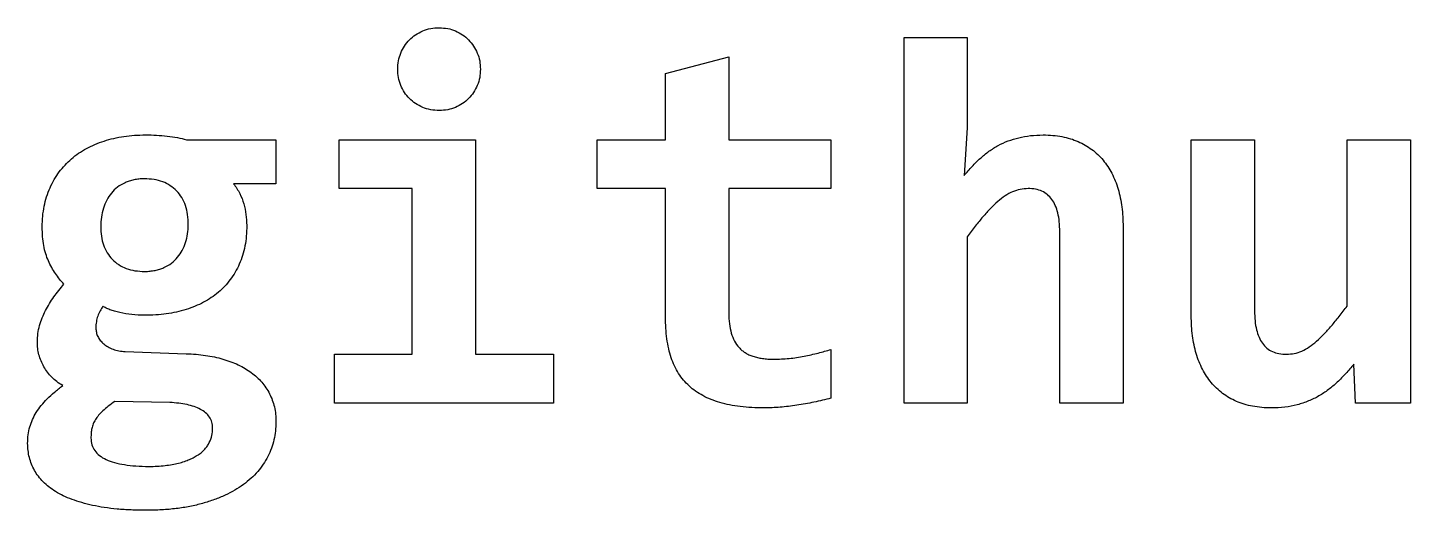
# Model space of a CAD drawing. Extents: x 0 to 260, y 0 to 99.
# Drawn here: x 67.86 to 80.93, y 24.51 to 29.06 of the extents above; entities that cross this region are included whole.
import ezdxf

# ---------------------------------------------------------------- set-up
doc = ezdxf.new("R2010")
doc.units = 0
doc.layers.get('0').update_dxf_attribs({"linetype": 'CONTINUOUS'})

msp = doc.modelspace()

# ---------------------------------------------------------------- linework, layer by layer
at = {"color": 7}
for points in [[(76.743952, 27.090973), (76.743952, 25.520724), (76.145758, 25.520724), (76.145758, 28.971817), (76.743946, 28.971817), (76.743946, 28.119832), (76.714469, 27.669035)], [(73.891053, 26.335403), (73.89105, 27.545422), (73.246848, 27.545422), (73.246848, 28.005558), (73.89105, 28.005558), (73.89105, 28.631086), (74.489239, 28.787826), (74.489239, 28.005558), (75.455542, 28.005558), (75.455542, 27.545422), (74.489239, 27.545422), (74.489239, 26.368449)], [(69.365114, 28.005426), (70.209889, 28.005532)], [(70.209889, 28.005532), (70.209889, 27.591406), (69.810138, 27.591406)], [(77.552796, 28.047601), (77.552796, 28.047839)], [(78.860631, 26.34416), (78.860624, 28.005638), (79.458812, 28.005638), (79.458812, 26.390833)], [(80.333077, 26.436764), (80.333077, 28.005532), (80.931266, 28.005532), (80.931266, 25.520751), (80.412884, 25.520751), (80.398517, 25.887437)], [(78.216424, 27.183789), (78.216416, 25.520751), (77.618228, 25.520751), (77.618228, 27.137725)], [(68.785621, 26.007478), (69.360084, 25.985782)], [(75.455539, 26.026925), (75.455539, 25.566762)], [(75.060106, 25.941544), (75.060104, 25.94202)], [(79.834118, 25.989169), (79.834108, 25.988851)], [(69.206189, 25.52591), (68.687815, 25.535964)], [(69.604543, 25.340543), (69.604504, 25.340305)]]:
    msp.add_lwpolyline(points, dxfattribs=at)
for points in [[(72.135301, 28.593013)], [(71.498293, 27.545395), (70.808077, 27.545395), (70.808077, 28.005532), (72.096482, 28.005532), (72.096482, 25.980914), (72.832714, 25.980914), (72.832714, 25.520751), (70.762061, 25.520751), (70.762061, 25.980914), (71.498293, 25.980914)], [(69.374427, 27.299518)]]:
    msp.add_lwpolyline(points, close=True, dxfattribs=at)
for points in [[(71.52993, 28.997032), (71.55099, 29.011055), (71.573409, 29.023225), (71.596795, 29.032988)], [(71.596795, 29.032988), (71.62111, 29.043307), (71.646447, 29.051245), (71.672286, 29.056007)], [(71.672286, 29.056007), (71.698779, 29.06077), (71.725795, 29.062357), (71.752815, 29.063945)], [(71.752815, 29.063945), (71.779866, 29.061299), (71.806917, 29.061034), (71.833343, 29.056007)], [(71.833343, 29.056007), (71.858452, 29.051245), (71.882987, 29.043043), (71.906678, 29.032988)], [(71.906678, 29.032988), (71.930067, 29.022934), (71.952649, 29.011293), (71.973543, 28.997032)], [(71.389729, 28.823756), (71.399466, 28.847039), (71.411187, 28.869502), (71.424959, 28.890616)], [(71.424959, 28.890616), (71.438585, 28.911518), (71.454211, 28.931097), (71.471692, 28.948851)], [(71.471692, 28.948851), (71.489393, 28.966843), (71.508975, 28.983009), (71.52993, 28.997032)], [(71.973543, 28.997032), (71.994048, 28.983009), (72.012926, 28.966657), (72.030341, 28.948851)], [(72.030341, 28.948851), (72.04791, 28.930859), (72.063975, 28.911518), (72.077794, 28.890616)], [(72.077794, 28.890616), (72.091685, 28.869714), (72.103327, 28.847119), (72.113024, 28.823756)], [(71.360255, 28.67133), (71.361578, 28.697894), (71.362636, 28.724431), (71.367452, 28.750413)], [(71.367452, 28.750413), (71.372029, 28.775549), (71.379861, 28.800102), (71.389729, 28.823756)], [(72.113024, 28.823756), (72.122866, 28.799943), (72.130724, 28.775522), (72.135301, 28.750413)], [(72.135301, 28.750413), (72.140038, 28.724484), (72.141281, 28.697894), (72.142498, 28.671356)], [(71.367452, 28.592933), (71.362742, 28.618598), (71.361498, 28.645003), (71.360255, 28.67133)], [(72.142498, 28.671356), (72.141175, 28.645162), (72.140117, 28.618783), (72.135301, 28.593013)], [(71.389729, 28.519617), (71.379861, 28.543165), (71.372029, 28.567851), (71.367452, 28.592933)], [(71.424959, 28.452731), (71.411147, 28.473897), (71.399453, 28.496281), (71.389729, 28.519617)], [(72.113024, 28.519617), (72.10334, 28.496334), (72.091725, 28.473739), (72.077794, 28.452731)], [(72.135301, 28.592933), (72.130724, 28.567798), (72.12284, 28.543298), (72.113024, 28.519617)], [(71.471692, 28.395237), (71.454097, 28.412699), (71.438505, 28.43204), (71.424959, 28.452731)], [(71.52993, 28.348485), (71.509186, 28.362243), (71.489419, 28.377721), (71.471692, 28.395237)], [(72.030341, 28.395237), (72.012905, 28.378039), (71.993839, 28.362296), (71.973543, 28.348485)], [(72.077794, 28.452731), (72.064036, 28.432093), (72.048026, 28.412752), (72.030341, 28.395237)], [(71.596795, 28.311814), (71.573353, 28.321868), (71.551125, 28.334303), (71.52993, 28.348485)], [(71.672286, 28.289589), (71.646436, 28.294087), (71.620981, 28.301495), (71.596795, 28.311814)], [(71.752815, 28.281651), (71.725832, 28.284297), (71.698855, 28.284826), (71.672286, 28.289589)], [(71.833343, 28.289589), (71.806837, 28.284826), (71.779826, 28.283239), (71.752815, 28.281651)], [(71.906678, 28.311814), (71.883103, 28.30176), (71.858452, 28.294087), (71.833343, 28.289589)], [(71.973543, 28.348485), (71.952509, 28.334197), (71.930128, 28.321815), (71.906678, 28.311814)], [(68.499442, 27.962405), (68.527671, 27.974311), (68.556524, 27.98463), (68.58572, 27.994049)], [(68.58572, 27.994049), (68.615814, 28.003574), (68.646268, 28.012041), (68.677031, 28.019184)], [(68.677031, 28.019184), (68.708632, 28.026593), (68.740554, 28.032414), (68.772654, 28.037176)], [(68.772654, 28.037176), (68.805817, 28.042203), (68.839162, 28.045907), (68.872592, 28.048024)], [(68.872592, 28.048024), (68.907046, 28.05067), (68.941585, 28.050934), (68.976137, 28.051728)], [(68.976137, 28.051728), (69.011398, 28.051649), (69.046651, 28.051649), (69.081838, 28.048818)], [(69.081838, 28.048818), (69.115681, 28.046172), (69.149465, 28.04432), (69.183213, 28.04088)], [(69.183213, 28.04088), (69.215273, 28.037441), (69.2473, 28.033472), (69.278839, 28.027122)], [(69.278839, 28.027122), (69.307874, 28.021301), (69.336494, 28.013364), (69.365114, 28.005426)], [(77.035851, 27.951583), (77.066029, 27.967988), (77.097247, 27.982487), (77.129317, 27.994737)], [(77.129317, 27.994737), (77.16212, 28.007172), (77.195815, 28.017491), (77.229975, 28.02564)], [(77.229975, 28.02564), (77.266213, 28.034372), (77.302974, 28.040986), (77.339978, 28.044955)], [(77.339978, 28.044955), (77.38005, 28.049188), (77.420407, 28.050247), (77.460766, 28.051305)], [(77.460766, 28.051305), (77.491495, 28.051411), (77.522223, 28.051411), (77.552796, 28.047601)], [(77.552796, 28.047839), (77.581482, 28.045193), (77.610031, 28.04096), (77.638352, 28.035668)], [(77.638352, 28.035668), (77.66527, 28.030376), (77.691985, 28.024291), (77.718161, 28.016353)], [(77.718161, 28.016353), (77.743111, 28.008681), (77.76755, 27.99942), (77.791495, 27.989022)], [(77.791495, 27.989022), (77.81462, 27.978968), (77.83726, 27.967855), (77.859078, 27.955235)], [(68.27728, 27.825801), (68.298949, 27.844321), (68.321407, 27.862048), (68.344862, 27.878294)], [(68.344862, 27.878294), (68.368648, 27.894698), (68.393477, 27.909753), (68.418919, 27.923564)], [(68.418919, 27.923564), (68.445113, 27.937852), (68.471984, 27.950816), (68.499442, 27.962405)], [(76.86761, 27.830801), (76.893486, 27.854349), (76.920505, 27.876521), (76.948856, 27.896947)], [(76.948856, 27.896947), (76.976653, 27.917055), (77.005733, 27.935232), (77.035851, 27.951583)], [(77.859078, 27.955235), (77.880509, 27.942799), (77.901125, 27.929041), (77.920911, 27.914251)], [(77.920911, 27.914251), (77.940225, 27.899699), (77.958762, 27.884168), (77.976272, 27.867525)], [(77.976272, 27.867525), (77.994105, 27.850592), (78.010874, 27.832521), (78.026601, 27.813603)], [(68.162244, 27.702134), (68.179072, 27.724888), (68.196915, 27.746875), (68.216166, 27.767566)], [(68.216166, 27.767566), (68.235348, 27.788203), (68.255915, 27.807438), (68.27728, 27.825801)], [(76.714469, 27.669035), (76.739552, 27.697848), (76.764608, 27.726688), (76.79068, 27.754601)], [(76.79068, 27.754601), (76.815312, 27.781059), (76.840861, 27.806539), (76.86761, 27.830801)], [(78.026601, 27.813603), (78.042476, 27.794553), (78.057293, 27.774524), (78.071176, 27.753913)], [(78.071176, 27.753913), (78.085251, 27.733011), (78.098354, 27.711501), (78.110001, 27.689223)], [(68.074529, 27.552592), (68.086568, 27.579394), (68.099877, 27.605641), (68.114791, 27.630961)], [(68.114791, 27.630961), (68.129264, 27.655568), (68.14525, 27.679195), (68.162244, 27.702134)], [(68.783438, 27.600455), (68.758303, 27.588813), (68.734268, 27.57479), (68.71226, 27.558042)], [(68.823702, 27.61633), (68.809997, 27.611832), (68.796564, 27.60654), (68.783438, 27.600455)], [(68.86756, 27.627707), (68.852743, 27.624532), (68.838069, 27.620828), (68.823702, 27.61633)], [(68.915013, 27.634851), (68.899085, 27.632205), (68.883242, 27.630882), (68.86756, 27.627707)], [(68.965334, 27.637497), (68.948533, 27.637444), (68.931726, 27.637444), (68.915013, 27.634851)], [(69.058078, 27.630353), (69.027445, 27.635115), (68.996388, 27.636438), (68.965334, 27.637497)], [(69.140041, 27.608657), (69.113543, 27.618711), (69.085987, 27.625855), (69.058078, 27.630353)], [(69.211219, 27.572727), (69.188968, 27.587279), (69.164973, 27.599238), (69.140041, 27.608657)], [(69.810138, 27.591406), (69.83059, 27.561191), (69.851066, 27.530975), (69.867656, 27.49867)], [(78.110001, 27.689223), (78.122171, 27.665939), (78.132755, 27.641809), (78.142357, 27.617309)], [(78.142357, 27.617309), (78.152278, 27.591909), (78.161168, 27.566377), (78.168958, 27.540394)], [(68.019896, 27.379316), (68.025902, 27.409399), (68.032992, 27.439244), (68.042174, 27.468454)], [(68.042174, 27.468454), (68.051169, 27.497109), (68.062202, 27.525154), (68.074529, 27.552592)], [(68.654742, 27.502691), (68.637862, 27.482318), (68.623294, 27.459961), (68.610885, 27.436546)], [(68.71226, 27.558042), (68.691067, 27.541903), (68.671726, 27.523223), (68.654742, 27.502691)], [(69.271613, 27.522376), (69.25341, 27.541426), (69.233158, 27.558333), (69.211219, 27.572727)], [(69.319786, 27.459829), (69.306133, 27.482318), (69.289904, 27.503379), (69.271613, 27.522376)], [(69.354295, 27.385058), (69.345405, 27.411251), (69.334002, 27.436334), (69.319786, 27.459829)], [(69.867656, 27.49867), (69.88361, 27.467581), (69.895977, 27.434588), (69.905761, 27.40088)], [(77.101282, 27.476365), (77.07702, 27.460226), (77.05407, 27.442366), (77.03226, 27.423158)], [(77.172463, 27.515206), (77.147566, 27.504623), (77.123854, 27.491394), (77.101282, 27.476365)], [(77.244358, 27.537431), (77.219725, 27.532669), (77.195579, 27.524996), (77.172463, 27.515206)], [(77.31842, 27.545369), (77.293576, 27.542723), (77.268729, 27.542194), (77.244358, 27.537431)], [(77.388881, 27.539019), (77.365651, 27.543252), (77.34204, 27.54431), (77.31842, 27.545369)], [(77.449275, 27.520233), (77.430066, 27.528964), (77.40963, 27.53505), (77.388881, 27.539019)], [(77.501041, 27.487875), (77.485245, 27.500839), (77.467825, 27.511687), (77.449275, 27.520233)], [(77.543462, 27.443292), (77.531264, 27.459697), (77.516971, 27.474857), (77.501041, 27.487875)], [(77.575815, 27.386513), (77.566978, 27.406357), (77.556421, 27.425751), (77.543462, 27.443292)], [(78.168958, 27.540394), (78.177054, 27.513381), (78.183933, 27.485996), (78.189807, 27.458427)], [(78.189807, 27.458427), (78.195945, 27.42964), (78.200999, 27.400615), (78.204915, 27.371432)], [(68.005529, 27.283696), (68.008439, 27.315763), (68.013572, 27.347672), (68.019896, 27.379316)], [(68.578532, 27.35889), (68.569906, 27.331691), (68.563636, 27.303725), (68.559826, 27.275494)], [(68.610885, 27.436546), (68.597735, 27.411675), (68.587019, 27.385666), (68.578532, 27.35889)], [(69.37443, 27.299518), (69.370382, 27.328516), (69.363767, 27.357276), (69.354295, 27.385058)], [(69.905761, 27.40088), (69.915286, 27.368098), (69.92235, 27.334681), (69.92661, 27.300947)], [(76.963238, 27.356297), (76.938897, 27.331162), (76.914984, 27.305736), (76.89206, 27.279383)], [(77.03226, 27.423158), (77.008209, 27.401991), (76.985551, 27.379316), (76.963238, 27.356297)], [(77.599548, 27.316054), (77.593621, 27.340131), (77.585869, 27.363785), (77.575815, 27.386513)], [(77.6132, 27.233372), (77.610502, 27.26118), (77.606215, 27.288882), (77.599548, 27.316054)], [(78.204915, 27.371432), (78.208989, 27.34111), (78.21182, 27.310657), (78.21354, 27.280124)], [(68.001216, 27.183022), (68.001745, 27.21665), (68.002539, 27.250279), (68.005529, 27.283696)], [(68.004788, 27.091), (68.002407, 27.121612), (68.001851, 27.15233), (68.001216, 27.183022)], [(68.559826, 27.275494), (68.55591, 27.246442), (68.55464, 27.2171), (68.553343, 27.18797)], [(68.553343, 27.18797), (68.554666, 27.157119), (68.556095, 27.126083), (68.56054, 27.095392)], [(69.381624, 27.202733), (69.380301, 27.234907), (69.378925, 27.267371), (69.374427, 27.299518)], [(69.375142, 27.118199), (69.379137, 27.146245), (69.38038, 27.174635), (69.381624, 27.202733)], [(69.92661, 27.300947), (69.930923, 27.266895), (69.932352, 27.232499), (69.933807, 27.198129)], [(69.933807, 27.198129), (69.933013, 27.164527), (69.932219, 27.130952), (69.929494, 27.097482)], [(76.819445, 27.190218), (76.793939, 27.157384), (76.768947, 27.124205), (76.743952, 27.090973)], [(76.89206, 27.279383), (76.866898, 27.250464), (76.842964, 27.220487), (76.819445, 27.190218)], [(77.618228, 27.137725), (77.617169, 27.16966), (77.616375, 27.201569), (77.6132, 27.233372)], [(78.21354, 27.280124), (78.215392, 27.24803), (78.215921, 27.215909), (78.216424, 27.183789)], [(68.015583, 27.006889), (68.010397, 27.034696), (68.006905, 27.062822), (68.004788, 27.091)], [(68.56054, 27.095392), (68.564588, 27.06732), (68.571176, 27.039512), (68.580675, 27.01271)], [(69.355721, 27.036231), (69.364532, 27.062954), (69.371173, 27.090418), (69.375142, 27.118199)], [(69.929494, 27.097482), (69.926848, 27.065891), (69.922615, 27.034405), (69.916556, 27.00329)], [(68.034289, 26.930662), (68.026616, 26.955798), (68.020398, 26.981145), (68.015583, 27.006889)], [(68.059451, 26.862373), (68.049767, 26.884598), (68.041406, 26.907458), (68.034289, 26.930662)], [(68.580675, 27.01271), (68.589644, 26.98731), (68.601153, 26.962994), (68.615184, 26.940108)], [(68.615184, 26.940108), (68.628943, 26.917618), (68.645117, 26.89661), (68.663357, 26.877534)], [(69.279508, 26.896743), (69.296521, 26.917116), (69.311478, 26.93897), (69.324085, 26.962174)], [(69.324085, 26.962174), (69.336917, 26.985722), (69.347289, 27.010672), (69.355721, 27.036231)], [(69.916556, 27.00329), (69.910735, 26.973419), (69.903327, 26.943891), (69.894278, 26.91484)], [(68.090367, 26.80054), (68.079017, 26.820648), (68.068645, 26.841233), (68.059451, 26.862373)], [(68.125597, 26.743734), (68.113214, 26.762255), (68.101334, 26.781146), (68.090367, 26.80054)], [(68.663357, 26.877534), (68.681507, 26.858484), (68.701743, 26.841471), (68.723751, 26.82721)], [(68.723751, 26.82721), (68.745976, 26.812923), (68.77004, 26.801281), (68.794929, 26.791994)], [(68.794929, 26.791994), (68.821491, 26.782205), (68.849002, 26.774796), (68.876892, 26.770298)], [(69.111267, 26.783792), (69.124999, 26.788025), (69.138414, 26.793582), (69.151532, 26.799667)], [(69.151532, 26.799667), (69.176667, 26.811309), (69.200747, 26.825332), (69.22271, 26.842106)], [(69.22271, 26.842106), (69.243612, 26.857981), (69.262572, 26.876581), (69.279508, 26.896743)], [(69.863364, 26.832158), (69.851881, 26.805964), (69.838917, 26.780591), (69.824539, 26.755958)], [(69.894278, 26.91484), (69.88552, 26.886741), (69.875228, 26.859119), (69.863364, 26.832158)], [(68.163702, 26.691241), (68.150049, 26.707909), (68.137588, 26.725742), (68.125597, 26.743734)], [(68.206123, 26.643801), (68.191597, 26.659411), (68.177087, 26.67481), (68.163702, 26.691241)], [(68.876892, 26.770298), (68.907504, 26.765536), (68.938574, 26.764213), (68.969636, 26.763155)], [(68.969636, 26.763155), (68.986437, 26.763207), (69.003254, 26.763207), (69.01996, 26.7658)], [(69.01996, 26.7658), (69.035861, 26.768446), (69.051689, 26.769769), (69.06741, 26.772944)], [(69.06741, 26.772944), (69.0822, 26.775855), (69.096922, 26.779294), (69.111267, 26.783792)], [(69.778523, 26.686214), (69.762224, 26.664253), (69.744796, 26.642928), (69.726037, 26.622952)], [(69.824539, 26.755958), (69.81049, 26.731881), (69.795091, 26.708624), (69.778523, 26.686214)], [(68.111214, 26.522304), (68.126136, 26.543206), (68.142003, 26.563315), (68.157947, 26.583397)], [(68.157947, 26.583397), (68.173955, 26.603505), (68.190039, 26.623693), (68.206123, 26.643801)], [(69.665644, 26.566146), (69.644239, 26.548154), (69.621897, 26.531459), (69.598781, 26.515822)], [(69.726037, 26.622952), (69.70712, 26.602843), (69.686845, 26.583899), (69.665644, 26.566146)], [(68.032127, 26.393584), (68.043584, 26.415809), (68.05631, 26.437638), (68.069513, 26.459016)], [(68.069513, 26.459016), (68.082795, 26.480447), (68.09653, 26.501746), (68.111214, 26.522304)], [(68.572785, 26.434357), (68.564133, 26.419805), (68.555508, 26.405464), (68.547623, 26.390568)], [(68.603701, 26.417953), (68.593224, 26.423244), (68.583011, 26.428801), (68.572785, 26.434357)], [(68.640367, 26.402078), (68.627905, 26.40684), (68.615629, 26.411867), (68.603701, 26.417953)], [(68.684225, 26.38779), (68.669461, 26.392023), (68.654782, 26.396786), (68.640367, 26.402078)], [(69.360799, 26.403665), (69.33075, 26.394405), (69.300228, 26.386732), (69.269488, 26.379853)], [(69.446357, 26.434568), (69.418311, 26.422927), (69.389773, 26.412608), (69.360799, 26.403665)], [(69.526163, 26.471954), (69.500234, 26.458196), (69.473527, 26.44576), (69.446357, 26.434568)], [(69.598781, 26.515822), (69.575339, 26.499947), (69.551119, 26.485289), (69.526163, 26.471954)], [(80.257584, 26.337572), (80.283196, 26.370275), (80.308143, 26.403533), (80.333077, 26.436764)], [(67.976049, 26.253382), (67.983087, 26.277723), (67.991739, 26.301721), (68.001211, 26.325296)], [(68.001211, 26.325296), (68.010551, 26.348579), (68.020711, 26.371359), (68.032127, 26.393584)], [(68.512407, 26.288466), (68.509338, 26.268357), (68.508359, 26.248275), (68.50738, 26.228061)], [(68.526059, 26.342388), (68.519815, 26.324925), (68.515211, 26.306801), (68.512407, 26.288466)], [(68.547623, 26.390568), (68.539394, 26.374958), (68.531986, 26.358977), (68.526059, 26.342388)], [(68.734554, 26.374032), (68.717647, 26.378001), (68.700896, 26.382763), (68.684225, 26.38779)], [(68.846713, 26.355246), (68.808981, 26.358951), (68.77141, 26.365036), (68.734554, 26.374032)], [(68.968228, 26.348896), (68.927657, 26.348976), (68.887091, 26.351542), (68.846713, 26.355246)], [(69.073207, 26.352601), (69.038258, 26.349955), (69.003249, 26.34969), (68.968228, 26.348896)], [(69.173865, 26.362655), (69.14047, 26.357892), (69.106867, 26.354717), (69.073207, 26.352601)], [(69.269488, 26.379853), (69.237828, 26.372973), (69.205943, 26.367153), (69.173865, 26.362655)], [(73.894651, 26.226844), (73.892534, 26.262986), (73.891741, 26.299208), (73.891053, 26.335403)], [(74.489239, 26.368449), (74.490561, 26.334847), (74.49162, 26.301218), (74.495721, 26.267802)], [(74.495721, 26.267802), (74.49924, 26.238142), (74.504928, 26.208641), (74.513686, 26.180092)], [(78.863515, 26.247905), (78.861399, 26.279972), (78.861134, 26.312093), (78.860631, 26.34416)], [(79.458812, 26.390833), (79.45987, 26.359162), (79.460929, 26.327465), (79.463839, 26.295927)], [(79.463839, 26.295927), (79.466511, 26.268093), (79.470798, 26.240364), (79.477492, 26.213244)], [(80.184966, 26.249122), (80.209969, 26.277962), (80.234065, 26.307542), (80.257584, 26.337572)], [(67.9552, 26.096669), (67.955993, 26.123815), (67.956787, 26.150988), (67.960227, 26.177896)], [(67.960227, 26.177896), (67.963428, 26.203296), (67.968905, 26.22867), (67.976049, 26.253382)], [(68.50738, 26.228061), (68.508438, 26.214832), (68.509761, 26.201523), (68.512407, 26.188532)], [(68.512407, 26.188532), (68.515264, 26.174774), (68.519895, 26.161518), (68.526059, 26.148977)], [(68.526059, 26.148977), (68.532515, 26.136013), (68.540664, 26.123577), (68.549793, 26.112306)], [(73.904705, 26.126911), (73.899996, 26.160063), (73.896688, 26.193427), (73.894651, 26.226844)], [(74.513686, 26.180092), (74.521544, 26.154428), (74.531889, 26.129636), (74.544603, 26.106035)], [(78.872855, 26.156597), (78.868807, 26.186945), (78.86542, 26.217372), (78.863515, 26.247905)], [(78.887222, 26.069602), (78.881269, 26.098389), (78.876745, 26.12744), (78.872855, 26.156597)], [(79.477492, 26.213244), (79.483445, 26.189167), (79.491329, 26.165567), (79.501225, 26.142786)], [(79.501225, 26.142786), (79.510088, 26.122413), (79.520592, 26.102596), (79.533578, 26.084551)], [(80.044049, 26.103892), (80.067941, 26.125323), (80.09078, 26.14776), (80.113071, 26.170752)], [(80.113071, 26.170752), (80.13773, 26.196152), (80.161739, 26.222346), (80.184966, 26.249122)], [(67.958798, 26.03555), (67.956417, 26.055923), (67.955808, 26.076243), (67.9552, 26.096669)], [(67.970307, 25.976601), (67.965095, 25.995916), (67.961126, 26.015654), (67.958798, 26.03555)], [(68.549793, 26.112306), (68.559476, 26.100135), (68.570245, 26.089023), (68.582146, 26.079233)], [(68.582146, 26.079233), (68.594819, 26.068914), (68.608808, 26.060183), (68.62313, 26.051928)], [(68.62313, 26.051928), (68.638476, 26.043197), (68.654187, 26.035259), (68.67058, 26.028909)], [(68.67058, 26.028909), (68.688201, 26.02203), (68.706598, 26.017003), (68.725222, 26.013828)], [(68.725222, 26.013828), (68.745171, 26.010388), (68.765399, 26.008801), (68.785621, 26.007478)], [(73.921956, 26.033434), (73.914839, 26.064311), (73.90915, 26.095531), (73.904705, 26.126911)], [(73.945689, 25.948608), (73.936402, 25.976469), (73.928571, 26.004832), (73.921956, 26.033434)], [(74.544603, 26.106035), (74.556482, 26.084075), (74.570479, 26.062988), (74.587023, 26.044202)], [(74.587023, 26.044202), (74.595225, 26.034942), (74.604036, 26.026211), (74.613624, 26.018273)], [(74.613624, 26.018273), (74.623361, 26.010336), (74.633865, 26.003456), (74.644541, 25.996577)], [(75.334752, 25.993138), (75.375217, 26.003721), (75.415378, 26.015363), (75.455539, 26.026925)], [(78.908071, 25.987634), (78.899975, 26.014648), (78.892937, 26.042006), (78.887222, 26.069602)], [(79.533578, 26.084551), (79.545696, 26.067618), (79.559957, 26.052404), (79.575996, 26.039254)], [(79.575996, 26.039254), (79.591765, 26.02629), (79.609225, 26.015442), (79.627764, 26.006896)], [(79.627764, 26.006896), (79.647449, 25.9979), (79.668344, 25.991286), (79.689595, 25.987581)], [(79.834108, 25.988851), (79.858502, 25.993614), (79.882317, 26.001816), (79.905286, 26.01187)], [(79.905286, 26.01187), (79.929892, 26.022453), (79.953511, 26.035153), (79.975744, 26.04997)], [(79.975744, 26.04997), (79.999901, 26.06611), (80.022409, 26.084525), (80.044049, 26.103892)], [(67.989728, 25.919081), (67.982081, 25.937866), (67.975573, 25.957022), (67.970307, 25.976601)], [(68.016332, 25.863703), (68.00633, 25.881695), (67.99744, 25.90011), (67.989728, 25.919081)], [(69.360084, 25.985782), (69.391509, 25.985862), (69.422931, 25.983136), (69.454271, 25.980755)], [(69.454271, 25.980755), (69.484081, 25.978109), (69.513818, 25.974934), (69.543425, 25.970701)], [(69.543425, 25.970701), (69.571859, 25.966468), (69.600172, 25.961705), (69.628263, 25.95562)], [(69.628263, 25.95562), (69.65532, 25.949799), (69.682172, 25.943184), (69.708789, 25.935511)], [(69.708789, 25.935511), (69.734242, 25.928103), (69.759465, 25.920166), (69.78428, 25.91117)], [(69.78428, 25.91117), (69.80796, 25.902438), (69.831254, 25.892649), (69.854022, 25.881695)], [(69.854022, 25.881695), (69.875876, 25.871112), (69.897255, 25.859735), (69.918011, 25.847167)], [(73.976606, 25.870953), (73.964647, 25.896088), (73.954513, 25.92215), (73.945689, 25.948608)], [(74.644541, 25.996577), (74.655759, 25.989433), (74.667136, 25.982819), (74.679051, 25.977263)], [(74.679051, 25.977263), (74.691565, 25.971177), (74.704662, 25.966415), (74.717876, 25.962181)], [(74.717876, 25.962181), (74.732084, 25.957419), (74.746437, 25.953186), (74.761013, 25.950011)], [(74.761013, 25.950011), (74.77665, 25.946571), (74.792557, 25.94419), (74.808466, 25.942073)], [(74.808466, 25.942073), (74.825453, 25.939427), (74.842449, 25.937575), (74.859515, 25.936252)], [(74.859515, 25.936252), (74.877904, 25.936252), (74.896393, 25.933606), (74.914874, 25.933606)], [(74.914874, 25.933606), (74.963372, 25.937046), (75.01187, 25.937046), (75.060106, 25.941544)], [(75.060104, 25.94202), (75.107358, 25.946518), (75.154361, 25.953926), (75.201023, 25.962922)], [(75.201023, 25.962922), (75.245931, 25.971653), (75.290521, 25.981708), (75.334752, 25.993138)], [(78.934672, 25.91072), (78.924671, 25.935855), (78.915861, 25.961626), (78.908071, 25.987634)], [(78.967026, 25.839521), (78.955014, 25.862539), (78.944298, 25.886484), (78.934672, 25.91072)], [(79.689595, 25.987581), (79.713037, 25.983348), (79.736905, 25.98229), (79.760778, 25.981231)], [(79.760778, 25.981231), (79.785411, 25.983877), (79.810057, 25.984406), (79.834118, 25.989169)], [(80.398517, 25.887437), (80.372641, 25.857724), (80.346785, 25.828011), (80.320139, 25.799013)], [(68.050122, 25.811951), (68.037633, 25.828355), (68.026415, 25.845712), (68.016332, 25.863703)], [(68.091823, 25.764485), (68.076927, 25.779301), (68.062872, 25.795176), (68.050122, 25.811951)], [(68.139276, 25.722786), (68.122527, 25.735486), (68.106735, 25.749589), (68.091823, 25.764485)], [(69.918011, 25.847167), (69.937987, 25.835261), (69.957405, 25.822032), (69.976249, 25.808353)], [(69.976249, 25.808353), (69.99469, 25.794859), (70.012581, 25.780598), (70.029451, 25.765199)], [(70.029451, 25.765199), (70.045723, 25.750382), (70.061055, 25.734454), (70.075467, 25.717759)], [(74.015431, 25.801209), (74.00109, 25.823698), (73.988025, 25.846902), (73.976606, 25.870953)], [(74.061444, 25.737947), (74.044723, 25.758055), (74.029475, 25.779196), (74.015431, 25.801209)], [(79.005851, 25.773375), (78.991801, 25.794806), (78.9788, 25.816819), (78.967026, 25.839521)], [(79.049708, 25.713711), (79.033992, 25.732761), (79.019426, 25.752737), (79.005851, 25.773375)], [(80.320139, 25.799013), (80.294448, 25.771046), (80.268053, 25.743715), (80.240333, 25.717759)], [(68.04796, 25.560306), (68.069524, 25.582266), (68.0921, 25.603036), (68.115545, 25.622853)], [(68.115545, 25.622853), (68.14121, 25.644549), (68.167922, 25.664975), (68.194634, 25.685401)], [(68.194634, 25.685401), (68.175822, 25.697307), (68.157, 25.709478), (68.139276, 25.722786)], [(70.075467, 25.717759), (70.089887, 25.701091), (70.103391, 25.683549), (70.115729, 25.665266)], [(70.115729, 25.665266), (70.127873, 25.647274), (70.13888, 25.628515), (70.148802, 25.609201)], [(74.115369, 25.681855), (74.09616, 25.699318), (74.078076, 25.718024), (74.061444, 25.737947)], [(74.176483, 25.63296), (74.155104, 25.648042), (74.134681, 25.664287), (74.115369, 25.681855)], [(74.245504, 25.590548), (74.221718, 25.603512), (74.198602, 25.617456), (74.176483, 25.63296)], [(79.100037, 25.659789), (79.082151, 25.676722), (79.065361, 25.694741), (79.049708, 25.713711)], [(79.156838, 25.612323), (79.137021, 25.627139), (79.117984, 25.642829), (79.100037, 25.659789)], [(80.156934, 25.647301), (80.128229, 25.625605), (80.098286, 25.605497), (80.06706, 25.587611)], [(80.240333, 25.717759), (80.213761, 25.692888), (80.185982, 25.669261), (80.156934, 25.647301)], [(67.945148, 25.432327), (67.959356, 25.455081), (67.975051, 25.476883), (67.991882, 25.497758)], [(67.991882, 25.497758), (68.009476, 25.519454), (68.028291, 25.540356), (68.04796, 25.560306)], [(68.624545, 25.490667), (68.606792, 25.476909), (68.589708, 25.462331), (68.573499, 25.446799)], [(68.687815, 25.535964), (68.666437, 25.521147), (68.645058, 25.506542), (68.624545, 25.490667)], [(69.291737, 25.518766), (69.263326, 25.522206), (69.234751, 25.524058), (69.206189, 25.52591)], [(69.369387, 25.505802), (69.343696, 25.511358), (69.317785, 25.515591), (69.291737, 25.518766)], [(69.437689, 25.487016), (69.415411, 25.494689), (69.392496, 25.500774), (69.369387, 25.505802)], [(69.496646, 25.461087), (69.477649, 25.471141), (69.457935, 25.479872), (69.437689, 25.487016)], [(70.148802, 25.609201), (70.158856, 25.589622), (70.167773, 25.569434), (70.175403, 25.548796)], [(70.175403, 25.548796), (70.183208, 25.52763), (70.189691, 25.50604), (70.194824, 25.484079)], [(70.194824, 25.484079), (70.200142, 25.461325), (70.204057, 25.43828), (70.206333, 25.415076)], [(74.321715, 25.554591), (74.29568, 25.565174), (74.270235, 25.57708), (74.245504, 25.590548)], [(74.405834, 25.525831), (74.377349, 25.534033), (74.349192, 25.543558), (74.321715, 25.554591)], [(74.497864, 25.503606), (74.466895, 25.509691), (74.436176, 25.517099), (74.405834, 25.525831)], [(74.598519, 25.487731), (74.564801, 25.491964), (74.531188, 25.496991), (74.497864, 25.503606)], [(74.707806, 25.477676), (74.671285, 25.480322), (74.634841, 25.483233), (74.598519, 25.487731)], [(75.132721, 25.499901), (75.080215, 25.491964), (75.027473, 25.485085), (74.974545, 25.481116)], [(75.29449, 25.529376), (75.240875, 25.517999), (75.186924, 25.508209), (75.132721, 25.499901)], [(75.455539, 25.566762), (75.401969, 25.553797), (75.348399, 25.540832), (75.29449, 25.529376)], [(79.218668, 25.571339), (79.19729, 25.583774), (79.176687, 25.597533), (79.156838, 25.612323)], [(79.28697, 25.536837), (79.263581, 25.547156), (79.240716, 25.558533), (79.218668, 25.571339)], [(79.361025, 25.509506), (79.33581, 25.516914), (79.311103, 25.526174), (79.28697, 25.536837)], [(79.440831, 25.49072), (79.413941, 25.495747), (79.387211, 25.501568), (79.361025, 25.509506)], [(79.527109, 25.478549), (79.49819, 25.481195), (79.469422, 25.485429), (79.440831, 25.49072)], [(79.862871, 25.504214), (79.824646, 25.493895), (79.785662, 25.486487), (79.746398, 25.481989)], [(79.969281, 25.540171), (79.934602, 25.525883), (79.899076, 25.513977), (79.862871, 25.504214)], [(80.06706, 25.587611), (80.035601, 25.569619), (80.002838, 25.553903), (79.969281, 25.540171)], [(67.883323, 25.295008), (67.890202, 25.319085), (67.898907, 25.342633), (67.909199, 25.365467)], [(67.909199, 25.365467), (67.919624, 25.388485), (67.931715, 25.410843), (67.945148, 25.432327)], [(68.503038, 25.364117), (68.494862, 25.351153), (68.48793, 25.337394), (68.482189, 25.323133)], [(68.533955, 25.405101), (68.522789, 25.392137), (68.512153, 25.378616), (68.503038, 25.364117)], [(68.573499, 25.446799), (68.559661, 25.43357), (68.546461, 25.419653), (68.533955, 25.405101)], [(69.545536, 25.428728), (69.530666, 25.441428), (69.51395, 25.451747), (69.496646, 25.461087)], [(69.581485, 25.388459), (69.571299, 25.40354), (69.559207, 25.41706), (69.545536, 25.428728)], [(69.604504, 25.340305), (69.599768, 25.357238), (69.591566, 25.373616), (69.581485, 25.388459)], [(70.206333, 25.415076), (70.208714, 25.390734), (70.209323, 25.366234), (70.209931, 25.341654)], [(74.824997, 25.474766), (74.785905, 25.47474), (74.746813, 25.47474), (74.707806, 25.477676)], [(74.974545, 25.481116), (74.924804, 25.477412), (74.874901, 25.476089), (74.824997, 25.474766)], [(79.618419, 25.474845), (79.587929, 25.474792), (79.557436, 25.474792), (79.527109, 25.478549)], [(79.746398, 25.481989), (79.703956, 25.477227), (79.661189, 25.475904), (79.618419, 25.474845)], [(67.868215, 25.220951), (67.871258, 25.245822), (67.876391, 25.270746), (67.883323, 25.295008)], [(68.463509, 25.237593), (68.462451, 25.222248), (68.461922, 25.206928), (68.461393, 25.191582)], [(68.469251, 25.280721), (68.466261, 25.266433), (68.464594, 25.252066), (68.463509, 25.237593)], [(68.482189, 25.323133), (68.476659, 25.309375), (68.472293, 25.295193), (68.469251, 25.280721)], [(69.603829, 25.214575), (69.608644, 25.237064), (69.610205, 25.260401), (69.61174, 25.283313)], [(69.61174, 25.283313), (69.610682, 25.302628), (69.609623, 25.321996), (69.604543, 25.340543)], [(70.204904, 25.256723), (70.201888, 25.22918), (70.196887, 25.201822), (70.190537, 25.174781)], [(70.209931, 25.341654), (70.208873, 25.313238), (70.208079, 25.284874), (70.204904, 25.256723)], [(67.863188, 25.139751), (67.863982, 25.16687), (67.86504, 25.194017), (67.868215, 25.220951)], [(67.867501, 25.072255), (67.864855, 25.094745), (67.864061, 25.117261), (67.863188, 25.139751)], [(68.461393, 25.191582), (68.462716, 25.169622), (68.464091, 25.147741), (68.469992, 25.126865)], [(68.469992, 25.126865), (68.475574, 25.107022), (68.485232, 25.088342), (68.497312, 25.071514)], [(69.539112, 25.086596), (69.547446, 25.095856), (69.555225, 25.105646), (69.562131, 25.11607)], [(69.562131, 25.11607), (69.568851, 25.126124), (69.574751, 25.136708), (69.580096, 25.147714)], [(69.580096, 25.147714), (69.590547, 25.169146), (69.598881, 25.191477), (69.603829, 25.214575)], [(70.166804, 25.094242), (70.1572, 25.067704), (70.14577, 25.041802), (70.133014, 25.016587)], [(70.190537, 25.174781), (70.184134, 25.147503), (70.176356, 25.120568), (70.166804, 25.094242)], [(67.879725, 25.006824), (67.874168, 25.028255), (67.870014, 25.050216), (67.867501, 25.072255)], [(67.899859, 24.944991), (67.891895, 24.965099), (67.885149, 24.985816), (67.879725, 25.006824)], [(68.497312, 25.071514), (68.509854, 25.054052), (68.525046, 25.038653), (68.541889, 25.025477)], [(68.541889, 25.025477), (68.561045, 25.010396), (68.582352, 24.998357), (68.60444, 24.988091)], [(68.60444, 24.988091), (68.629945, 24.976185), (68.656507, 24.966925), (68.683529, 24.959331)], [(69.289628, 24.95351), (69.308043, 24.958273), (69.326223, 24.963829), (69.34427, 24.969914)], [(69.34427, 24.969914), (69.361018, 24.975471), (69.377668, 24.981556), (69.39388, 24.9887)], [(69.39388, 24.9887), (69.408828, 24.99505), (69.423407, 25.002458), (69.437737, 25.010396)], [(69.437737, 25.010396), (69.450966, 25.017539), (69.463984, 25.025212), (69.476562, 25.033414)], [(69.476562, 25.033414), (69.488309, 25.041087), (69.49966, 25.049554), (69.510354, 25.05855)], [(69.510354, 25.05855), (69.520567, 25.067281), (69.530172, 25.076542), (69.539112, 25.086596)], [(70.133014, 25.016587), (70.120103, 24.991187), (70.105794, 24.966263), (70.089874, 24.94253)], [(67.9279, 24.885327), (67.917237, 24.904642), (67.907924, 24.924538), (67.899859, 24.944991)], [(67.964566, 24.829236), (67.95094, 24.846963), (67.938743, 24.865748), (67.9279, 24.885327)], [(68.683529, 24.959331), (68.714453, 24.9506), (68.745986, 24.94425), (68.777713, 24.939223)], [(68.777713, 24.939223), (68.813468, 24.933402), (68.84947, 24.929433), (68.885559, 24.927052)], [(68.885559, 24.927052), (68.926467, 24.924142), (68.967485, 24.923348), (69.008509, 24.922819)], [(69.008509, 24.922819), (69.03512, 24.922766), (69.061732, 24.922766), (69.088315, 24.925464)], [(69.088315, 24.925464), (69.113053, 24.925464), (69.13775, 24.928639), (69.162369, 24.931285)], [(69.162369, 24.931285), (69.184753, 24.933931), (69.207055, 24.936842), (69.229235, 24.940546)], [(69.229235, 24.940546), (69.249528, 24.943985), (69.269708, 24.948219), (69.289628, 24.95351)], [(70.037388, 24.874241), (70.017809, 24.851752), (69.996894, 24.830347), (69.974838, 24.810238)], [(70.089874, 24.94253), (70.073867, 24.918718), (70.056245, 24.895937), (70.037388, 24.874241)], [(68.010582, 24.777457), (67.994231, 24.793861), (67.978647, 24.810926), (67.964566, 24.829236)], [(68.064504, 24.729302), (68.045587, 24.744119), (68.027661, 24.760417), (68.010582, 24.777457)], [(68.127774, 24.685434), (68.105893, 24.698928), (68.084642, 24.713401), (68.064504, 24.729302)], [(69.902221, 24.751289), (69.875842, 24.732239), (69.848418, 24.714512), (69.820258, 24.698082)], [(69.974838, 24.810238), (69.951793, 24.789336), (69.927478, 24.769598), (69.902221, 24.751289)], [(68.200392, 24.645906), (68.175521, 24.657812), (68.15128, 24.671041), (68.127774, 24.685434)], [(68.283074, 24.611378), (68.255047, 24.621696), (68.227345, 24.633073), (68.200392, 24.645906)], [(68.374384, 24.581189), (68.343621, 24.590184), (68.31316, 24.600239), (68.283074, 24.611378)], [(68.475759, 24.555259), (68.441671, 24.562668), (68.407849, 24.571399), (68.374384, 24.581189)], [(69.51685, 24.573701), (69.477493, 24.562588), (69.43766, 24.552799), (69.397502, 24.544941)], [(69.627573, 24.609658), (69.591068, 24.596429), (69.554172, 24.584258), (69.51685, 24.573701)], [(69.728948, 24.650642), (69.695809, 24.635561), (69.661863, 24.622067), (69.627573, 24.609658)], [(69.820258, 24.698082), (69.790606, 24.680884), (69.760134, 24.664929), (69.728948, 24.650642)], [(68.587202, 24.535151), (68.549867, 24.540707), (68.512656, 24.547322), (68.475759, 24.555259)], [(68.708707, 24.52007), (68.668077, 24.524039), (68.627567, 24.529066), (68.587202, 24.535151)], [(68.840281, 24.511339), (68.796358, 24.513984), (68.752463, 24.515837), (68.708707, 24.52007)], [(68.982643, 24.508428), (68.935174, 24.508349), (68.88771, 24.508349), (68.840281, 24.511339)], [(69.130042, 24.512662), (69.08097, 24.510016), (69.03181, 24.509222), (68.982643, 24.508428)], [(69.268086, 24.524832), (69.222205, 24.519276), (69.176162, 24.515043), (69.130042, 24.512662)], [(69.397502, 24.544941), (69.354658, 24.536474), (69.311443, 24.530124), (69.268086, 24.524832)]]:
    msp.add_open_spline(points, degree=3, dxfattribs=at)

doc.saveas('drawing.dxf')
